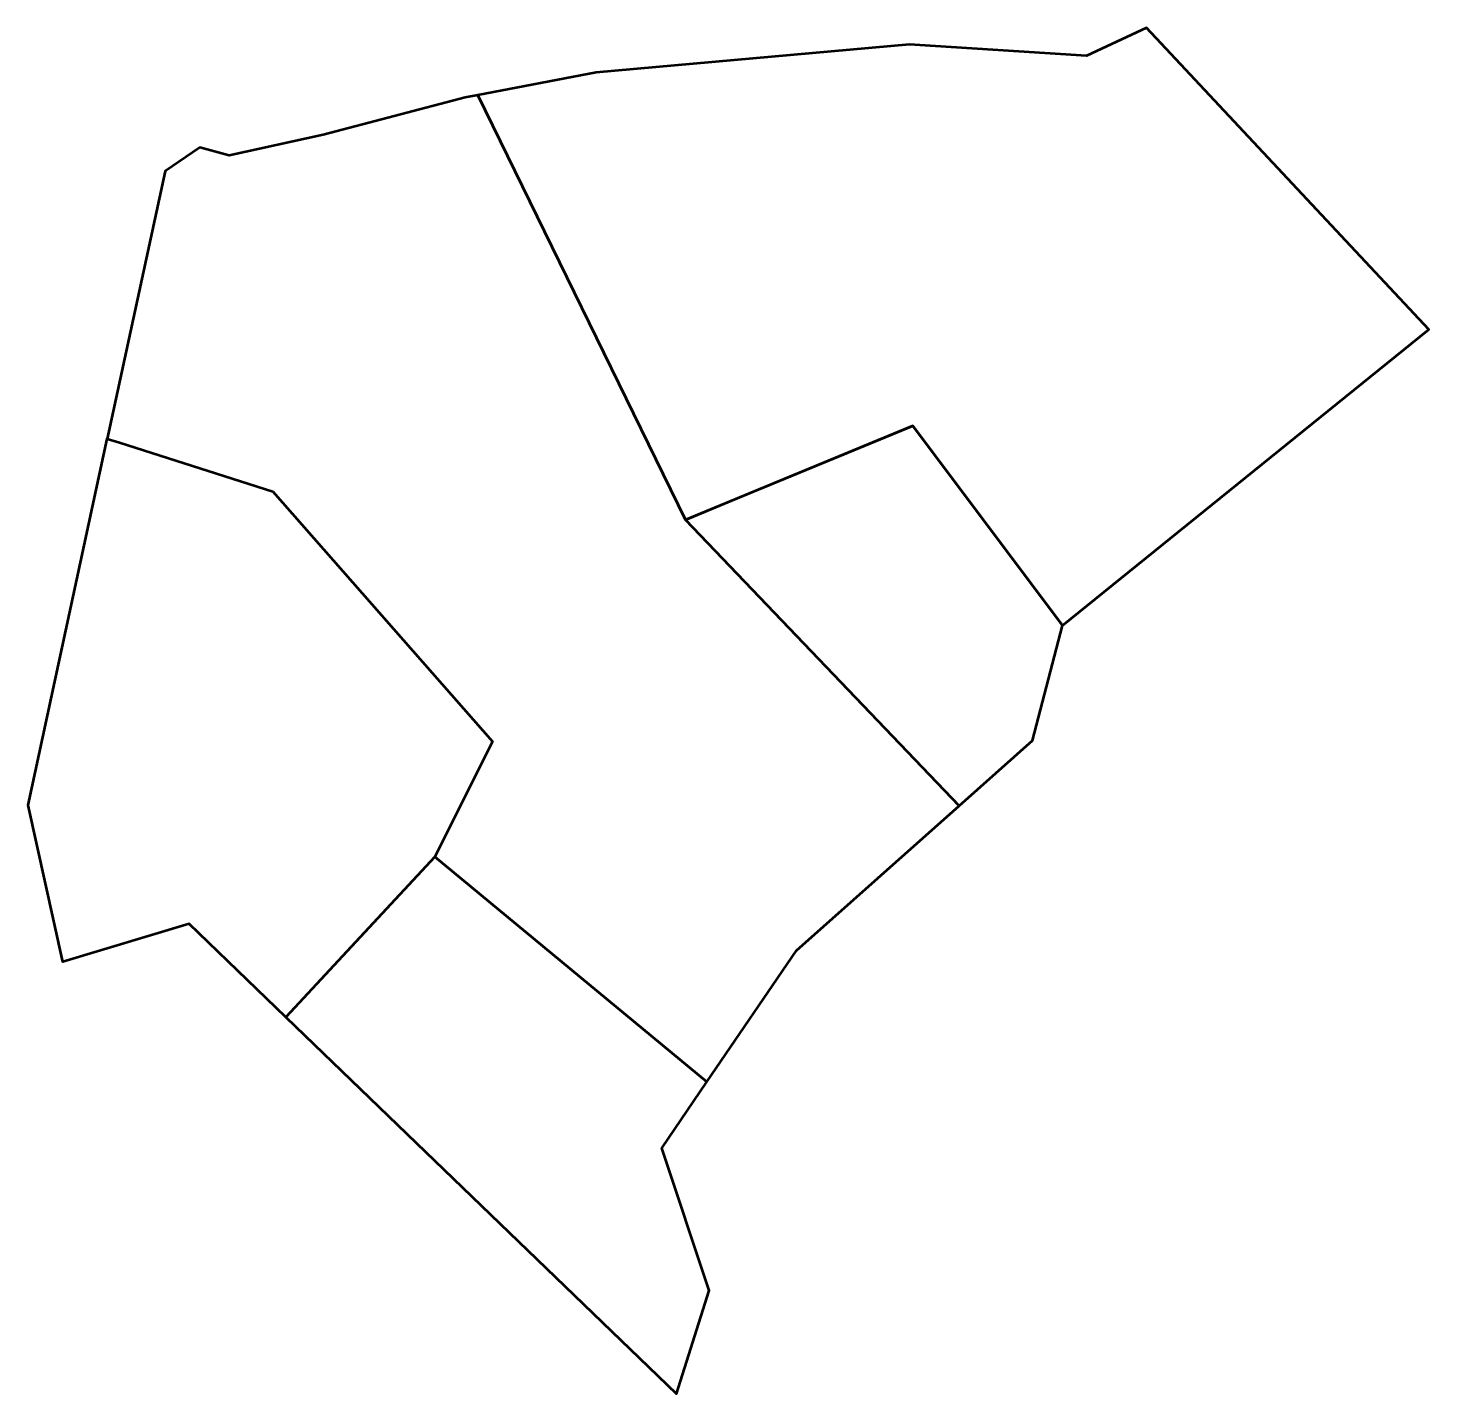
# Model space of a CAD drawing. Header units: metres. Extents: x 807544 to 807697, y 9157536 to 9157685.
import ezdxf

# ---------------------------------------------------------------- set-up
doc = ezdxf.new("R2010")
doc.units = ezdxf.units.M
doc.header["$MEASUREMENT"] = 0
doc.layers.add('2868-21086', color=1, linetype='Continuous')

msp = doc.modelspace()

# ---------------------------------------------------------------- linework, layer by layer
at = {"layer": '2868-21086', "color": 5, "lineweight": 53, "true_color": 0x0000ff}
msp.add_lwpolyline([(807640.39, 9157641.58), (807656.77, 9157619.74), (807696.87, 9157652.1), (807665.97, 9157685.09), (807659.39, 9157682.06), (807640.04, 9157683.28), (807605.75, 9157680.22), (807592.82, 9157677.75), (807615.54, 9157631.3), (807620.62, 9157633.4)], close=True, dxfattribs=at)
at = {"layer": '2868-21086', "color": 40, "lineweight": 53, "true_color": 0xffbb00}
for points in [[(807570.39, 9157634.38), (807594.42, 9157607.04), (807588.13, 9157594.44), (807617.88, 9157569.81), (807627.68, 9157584.18), (807645.46, 9157600.01), (807615.54, 9157631.3), (807592.82, 9157677.75), (807591.43, 9157677.48), (807575.92, 9157673.4), (807565.63, 9157671.16), (807562.4, 9157672.01), (807558.61, 9157669.43), (807552.28, 9157640.17), (807553.61, 9157639.75)], [(807570.39, 9157634.38), (807594.42, 9157607.04), (807588.13, 9157594.44), (807571.83, 9157576.9), (807561.25, 9157587.11), (807547.44, 9157582.94), (807543.62, 9157600.09), (807552.28, 9157640.17), (807553.61, 9157639.75)]]:
    msp.add_lwpolyline(points, close=True, dxfattribs=at)
at = {"layer": '2868-21086', "color": 3, "lineweight": 53, "true_color": 0x00ff00}
for points in [[(807615.54, 9157631.3), (807645.46, 9157600.01), (807653.5, 9157607.16), (807656.77, 9157619.74), (807640.39, 9157641.58)], [(807571.83, 9157576.9), (807614.55, 9157535.69), (807618.12, 9157547.01), (807612.96, 9157562.59), (807617.88, 9157569.81), (807588.13, 9157594.44), (807580.4, 9157586.12)]]:
    msp.add_lwpolyline(points, close=True, dxfattribs=at)

doc.saveas('drawing.dxf')
